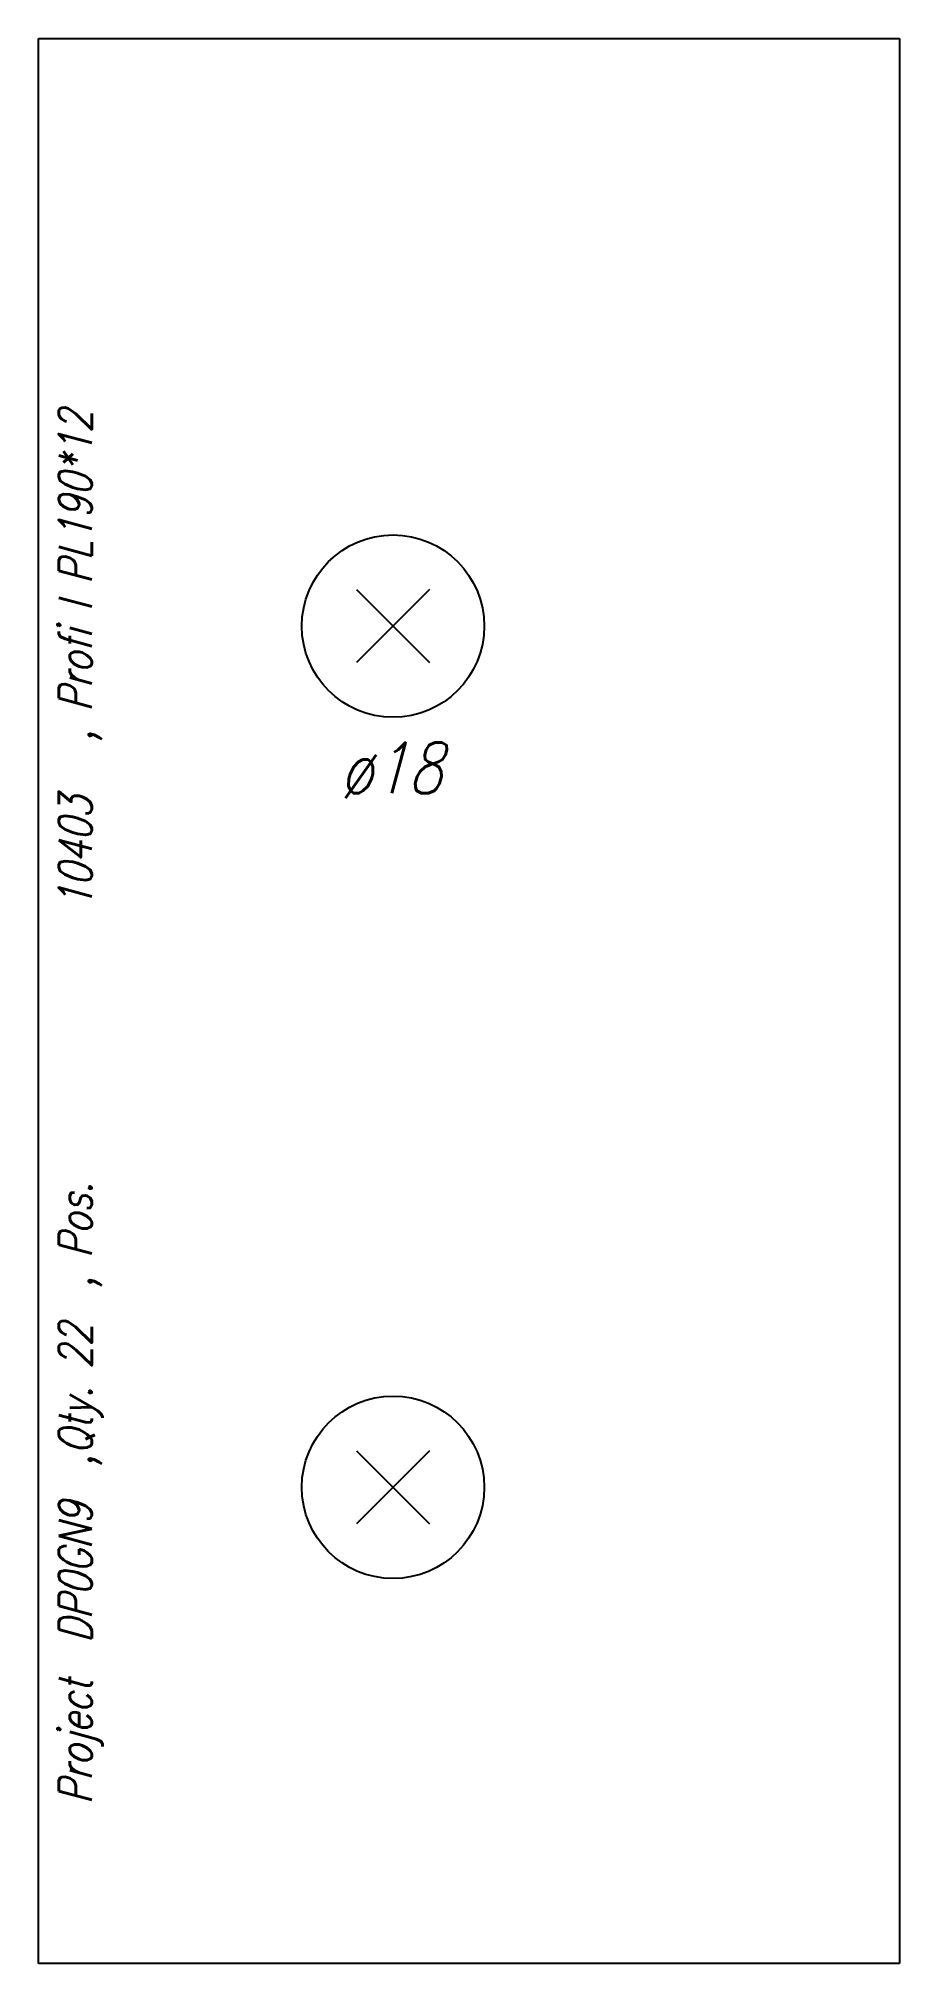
# Model space of a CAD drawing. Extents: x 0 to 85, y -95 to 95.
import ezdxf

# ---------------------------------------------------------------- set-up
doc = ezdxf.new("R2010")
doc.units = 0
doc.header["$LTSCALE"] = 10
for name, color, linetype in [('BEZ_SCHRAUBEN', 7, 'CONTINUOUS'), ('SCHRAUBEN', 7, 'CONTINUOUS'), ('TEILE', 7, 'CONTINUOUS'), ('UNTERSCHRIFT', 7, 'CONTINUOUS')]:
    doc.layers.add(name, color=color, linetype=linetype)
doc.styles.get("Standard").update_dxf_attribs({"font": 'ROMANS'})

msp = doc.modelspace()

# ---------------------------------------------------------------- linework, layer by layer
at = {"layer": 'SCHRAUBEN', "color": 6}
for p, q in [((38.599983, 40.599709), (31.399984, 33.399712)), ((31.399984, 40.599709), (38.599983, 33.399712)), ((38.599983, -44.400291), (31.399984, -51.600296)), ((31.399984, -44.400291), (38.599983, -51.600296))]:
    msp.add_line(p, q, dxfattribs=at)
at = {"layer": 'SCHRAUBEN', "color": 2}
for centre in [(34.999985, 36.99971), (34.999985, -48.000294)]:
    msp.add_circle(centre, 8.999996, dxfattribs=at)
at = {"layer": 'TEILE', "color": 2}
for p, q in [((0, 94.999702), (84.999962, 94.999702)), ((0, -94.999702), (0, 94.999702)), ((84.999962, 94.999702), (84.999962, -94.999702)), ((84.999962, -94.999702), (0, -94.999702))]:
    msp.add_line(p, q, dxfattribs=at)

# ---------------------------------------------------------------- texts
at = {"layer": 'BEZ_SCHRAUBEN', "color": 2, "oblique": 15, "width": 0.8}
msp.add_text(' ø18', height=5, dxfattribs=at).set_placement((26.999981, 20.499708))
at = {"layer": 'UNTERSCHRIFT', "color": 2, "oblique": 15, "width": 0.8}
for s, p in [('  , Profi l PL190*12', (5.25, 22.099995)), ('10403', (5.25, 9.099995)), ('Project  DP0GN9  ,Qty. 22  , Pos. ', (5.25, -79.300003))]:
    msp.add_text(s, height=3.25, rotation=89.999931, dxfattribs=at).set_placement(p)

doc.saveas('drawing.dxf')
